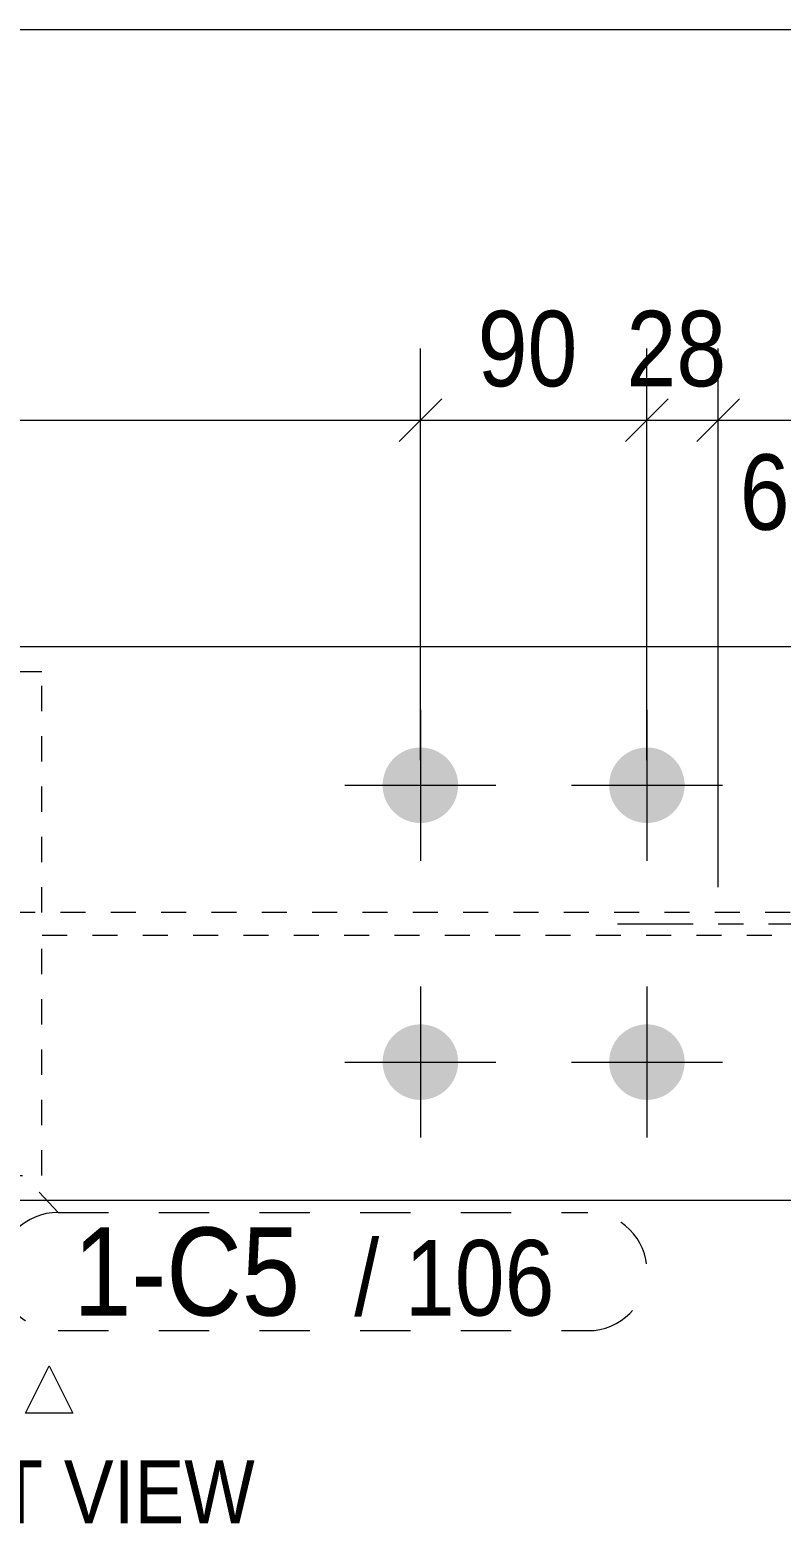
# Model space of a CAD drawing. Header units: millimetres. Extents: x 2 to 579, y 1 to 825.
# Drawn here: x 276.3 to 306.2, y 765.6 to 825 of the extents above; entities that cross this region are included whole.
import ezdxf

# ---------------------------------------------------------------- set-up
doc = ezdxf.new("R2010")
doc.units = ezdxf.units.MM
for name, pattern in [('XKITLINE00', [0]), ('XKITLINE01', [4, 1, -1, 1, -1]), ('XKITLINE02', [4, 2, -2]), ('XKITLINE03', [6, 3, -1, 1, -1])]:
    doc.linetypes.add(name, pattern=pattern)
for name, color, linetype, lineweight in [('Bolt', 3, 'Continuous', 0), ('Dimensions', 7, 'Continuous', 0), ('DrawingSheet', 5, 'Continuous', 0), ('OtherObjectType', 7, 'Continuous', 0), ('Part', 2, 'Continuous', 0), ('PartMark', 7, 'Continuous', 0)]:
    doc.layers.add(name, color=color, linetype=linetype, lineweight=lineweight)
doc.styles.add('ARIAL', font='ARIAL.TTF')

# ---------------------------------------------------------------- blocks, each defined once
blk = doc.blocks.new('*A53')
at = {"layer": 'Bolt'}
for points in [[(291.877, 796.489), (291.913, 796.487), (291.95, 796.485), (291.987, 796.482), (292.023, 796.478), (292.06, 796.473), (292.096, 796.467), (292.132, 796.46), (292.168, 796.453), (292.204, 796.444), (292.24, 796.435), (292.275, 796.425), (292.31, 796.414), (292.345, 796.402), (292.38, 796.389), (292.414, 796.375), (292.448, 796.361), (292.481, 796.345), (292.514, 796.329), (292.547, 796.312), (292.579, 796.294), (292.611, 796.276), (292.642, 796.256), (292.673, 796.236), (292.703, 796.216), (292.733, 796.194), (292.763, 796.172), (292.791, 796.149), (292.82, 796.125), (292.847, 796.101), (292.874, 796.076), (292.9, 796.05), (292.926, 796.024), (292.951, 795.997), (292.976, 795.969), (292.999, 795.941), (293.022, 795.912), (293.045, 795.883), (293.066, 795.853), (293.087, 795.823), (293.107, 795.792), (293.126, 795.76), (293.145, 795.729), (293.163, 795.696), (293.18, 795.664), (293.196, 795.631), (293.211, 795.597), (293.226, 795.563), (293.239, 795.529), (293.252, 795.495), (293.264, 795.46), (293.275, 795.425), (293.285, 795.389), (293.295, 795.354), (293.303, 795.318), (293.311, 795.282), (293.318, 795.246), (293.324, 795.209), (293.328, 795.173), (293.333, 795.136), (293.336, 795.1), (293.338, 795.063), (293.339, 795.026), (293.34, 794.989), (293.339, 794.952), (293.338, 794.916), (293.336, 794.879), (293.333, 794.842), (293.328, 794.806), (293.324, 794.769), (293.318, 794.733), (293.311, 794.697), (293.303, 794.661), (293.295, 794.625), (293.285, 794.589), (293.275, 794.554), (293.264, 794.519), (293.252, 794.484), (293.239, 794.449), (293.226, 794.415), (293.211, 794.381), (293.196, 794.348), (293.18, 794.315), (293.163, 794.282), (293.145, 794.25), (293.126, 794.218), (293.107, 794.187), (293.087, 794.156), (293.066, 794.126), (293.045, 794.096), (293.022, 794.066), (292.999, 794.038), (292.976, 794.009), (292.951, 793.982), (292.926, 793.955), (292.9, 793.929), (292.874, 793.903), (292.847, 793.878), (292.82, 793.853), (292.791, 793.83), (292.763, 793.807), (292.733, 793.784), (292.703, 793.763), (292.673, 793.742), (292.642, 793.722), (292.611, 793.703), (292.579, 793.684), (292.547, 793.666), (292.514, 793.649), (292.481, 793.633), (292.448, 793.618), (292.414, 793.603), (292.38, 793.59), (292.345, 793.577), (292.31, 793.565), (292.275, 793.554), (292.24, 793.544), (292.204, 793.534), (292.168, 793.526), (292.132, 793.518), (292.096, 793.511), (292.06, 793.505), (292.023, 793.501), (291.987, 793.496), (291.95, 793.493), (291.913, 793.491), (291.877, 793.49), (291.84, 793.489), (291.803, 793.49), (291.766, 793.491), (291.729, 793.493), (291.693, 793.496), (291.656, 793.501), (291.62, 793.505), (291.583, 793.511), (291.547, 793.518), (291.511, 793.526), (291.475, 793.534), (291.44, 793.544), (291.404, 793.554), (291.369, 793.565), (291.334, 793.577), (291.3, 793.59), (291.266, 793.603), (291.232, 793.618), (291.198, 793.633), (291.165, 793.649), (291.133, 793.666), (291.1, 793.684), (291.069, 793.703), (291.037, 793.722), (291.006, 793.742), (290.976, 793.763), (290.946, 793.784), (290.917, 793.807), (290.888, 793.83), (290.86, 793.853), (290.832, 793.878), (290.805, 793.903), (290.779, 793.929), (290.753, 793.955), (290.728, 793.982), (290.704, 794.009), (290.68, 794.038), (290.657, 794.066), (290.635, 794.096), (290.613, 794.126), (290.593, 794.156), (290.572, 794.187), (290.553, 794.218), (290.535, 794.25), (290.517, 794.282), (290.5, 794.315), (290.484, 794.348), (290.468, 794.381), (290.454, 794.415), (290.44, 794.449), (290.427, 794.484), (290.415, 794.519), (290.404, 794.554), (290.394, 794.589), (290.385, 794.625), (290.376, 794.661), (290.369, 794.697), (290.362, 794.733), (290.356, 794.769), (290.351, 794.806), (290.347, 794.842), (290.344, 794.879), (290.342, 794.916), (290.34, 794.952), (290.34, 794.989), (290.34, 795.026), (290.342, 795.063), (290.344, 795.1), (290.347, 795.136), (290.351, 795.173), (290.356, 795.209), (290.362, 795.246), (290.369, 795.282), (290.376, 795.318), (290.385, 795.354), (290.394, 795.389), (290.404, 795.425), (290.415, 795.46), (290.427, 795.495), (290.44, 795.529), (290.454, 795.563), (290.468, 795.597), (290.484, 795.631), (290.5, 795.664), (290.517, 795.696), (290.535, 795.729), (290.553, 795.76), (290.572, 795.792), (290.593, 795.823), (290.613, 795.853), (290.635, 795.883), (290.657, 795.912), (290.68, 795.941), (290.704, 795.969), (290.728, 795.997), (290.753, 796.024), (290.779, 796.05), (290.805, 796.076), (290.832, 796.101), (290.86, 796.125), (290.888, 796.149), (290.917, 796.172), (290.946, 796.194), (290.976, 796.216), (291.006, 796.236), (291.037, 796.256), (291.069, 796.276), (291.1, 796.294), (291.133, 796.312), (291.165, 796.329), (291.198, 796.345), (291.232, 796.361), (291.266, 796.375), (291.3, 796.389), (291.334, 796.402), (291.369, 796.414), (291.404, 796.425), (291.44, 796.435), (291.475, 796.444), (291.511, 796.453), (291.547, 796.46), (291.583, 796.467), (291.62, 796.473), (291.656, 796.478), (291.693, 796.482), (291.729, 796.485), (291.766, 796.487), (291.803, 796.489), (291.84, 796.489)], [(300.877, 796.489), (300.913, 796.487), (300.95, 796.485), (300.987, 796.482), (301.023, 796.478), (301.06, 796.473), (301.096, 796.467), (301.132, 796.46), (301.168, 796.453), (301.204, 796.444), (301.24, 796.435), (301.275, 796.425), (301.31, 796.414), (301.345, 796.402), (301.38, 796.389), (301.414, 796.375), (301.448, 796.361), (301.481, 796.345), (301.514, 796.329), (301.547, 796.312), (301.579, 796.294), (301.611, 796.276), (301.642, 796.256), (301.673, 796.236), (301.703, 796.216), (301.733, 796.194), (301.763, 796.172), (301.791, 796.149), (301.82, 796.125), (301.847, 796.101), (301.874, 796.076), (301.9, 796.05), (301.926, 796.024), (301.951, 795.997), (301.976, 795.969), (301.999, 795.941), (302.022, 795.912), (302.045, 795.883), (302.066, 795.853), (302.087, 795.823), (302.107, 795.792), (302.126, 795.76), (302.145, 795.729), (302.163, 795.696), (302.18, 795.664), (302.196, 795.631), (302.211, 795.597), (302.226, 795.563), (302.239, 795.529), (302.252, 795.495), (302.264, 795.46), (302.275, 795.425), (302.285, 795.389), (302.295, 795.354), (302.303, 795.318), (302.311, 795.282), (302.318, 795.246), (302.324, 795.209), (302.328, 795.173), (302.333, 795.136), (302.336, 795.1), (302.338, 795.063), (302.339, 795.026), (302.34, 794.989), (302.339, 794.952), (302.338, 794.916), (302.336, 794.879), (302.333, 794.842), (302.328, 794.806), (302.324, 794.769), (302.318, 794.733), (302.311, 794.697), (302.303, 794.661), (302.295, 794.625), (302.285, 794.589), (302.275, 794.554), (302.264, 794.519), (302.252, 794.484), (302.239, 794.449), (302.226, 794.415), (302.211, 794.381), (302.196, 794.348), (302.18, 794.315), (302.163, 794.282), (302.145, 794.25), (302.126, 794.218), (302.107, 794.187), (302.087, 794.156), (302.066, 794.126), (302.045, 794.096), (302.022, 794.066), (301.999, 794.038), (301.976, 794.009), (301.951, 793.982), (301.926, 793.955), (301.9, 793.929), (301.874, 793.903), (301.847, 793.878), (301.82, 793.853), (301.791, 793.83), (301.763, 793.807), (301.733, 793.784), (301.703, 793.763), (301.673, 793.742), (301.642, 793.722), (301.611, 793.703), (301.579, 793.684), (301.547, 793.666), (301.514, 793.649), (301.481, 793.633), (301.448, 793.618), (301.414, 793.603), (301.38, 793.59), (301.345, 793.577), (301.31, 793.565), (301.275, 793.554), (301.24, 793.544), (301.204, 793.534), (301.168, 793.526), (301.132, 793.518), (301.096, 793.511), (301.06, 793.505), (301.023, 793.501), (300.987, 793.496), (300.95, 793.493), (300.913, 793.491), (300.877, 793.49), (300.84, 793.489), (300.803, 793.49), (300.766, 793.491), (300.729, 793.493), (300.693, 793.496), (300.656, 793.501), (300.62, 793.505), (300.583, 793.511), (300.547, 793.518), (300.511, 793.526), (300.475, 793.534), (300.44, 793.544), (300.404, 793.554), (300.369, 793.565), (300.334, 793.577), (300.3, 793.59), (300.266, 793.603), (300.232, 793.618), (300.198, 793.633), (300.165, 793.649), (300.133, 793.666), (300.1, 793.684), (300.069, 793.703), (300.037, 793.722), (300.006, 793.742), (299.976, 793.763), (299.946, 793.784), (299.917, 793.807), (299.888, 793.83), (299.86, 793.853), (299.832, 793.878), (299.805, 793.903), (299.779, 793.929), (299.753, 793.955), (299.728, 793.982), (299.704, 794.009), (299.68, 794.038), (299.657, 794.066), (299.635, 794.096), (299.613, 794.126), (299.593, 794.156), (299.572, 794.187), (299.553, 794.218), (299.535, 794.25), (299.517, 794.282), (299.5, 794.315), (299.484, 794.348), (299.468, 794.381), (299.454, 794.415), (299.44, 794.449), (299.427, 794.484), (299.415, 794.519), (299.404, 794.554), (299.394, 794.589), (299.385, 794.625), (299.376, 794.661), (299.369, 794.697), (299.362, 794.733), (299.356, 794.769), (299.351, 794.806), (299.347, 794.842), (299.344, 794.879), (299.342, 794.916), (299.34, 794.952), (299.34, 794.989), (299.34, 795.026), (299.342, 795.063), (299.344, 795.1), (299.347, 795.136), (299.351, 795.173), (299.356, 795.209), (299.362, 795.246), (299.369, 795.282), (299.376, 795.318), (299.385, 795.354), (299.394, 795.389), (299.404, 795.425), (299.415, 795.46), (299.427, 795.495), (299.44, 795.529), (299.454, 795.563), (299.468, 795.597), (299.484, 795.631), (299.5, 795.664), (299.517, 795.696), (299.535, 795.729), (299.553, 795.76), (299.572, 795.792), (299.593, 795.823), (299.613, 795.853), (299.635, 795.883), (299.657, 795.912), (299.68, 795.941), (299.704, 795.969), (299.728, 795.997), (299.753, 796.024), (299.779, 796.05), (299.805, 796.076), (299.832, 796.101), (299.86, 796.125), (299.888, 796.149), (299.917, 796.172), (299.946, 796.194), (299.976, 796.216), (300.006, 796.236), (300.037, 796.256), (300.069, 796.276), (300.1, 796.294), (300.133, 796.312), (300.165, 796.329), (300.198, 796.345), (300.232, 796.361), (300.266, 796.375), (300.3, 796.389), (300.334, 796.402), (300.369, 796.414), (300.404, 796.425), (300.44, 796.435), (300.475, 796.444), (300.511, 796.453), (300.547, 796.46), (300.583, 796.467), (300.62, 796.473), (300.656, 796.478), (300.693, 796.482), (300.729, 796.485), (300.766, 796.487), (300.803, 796.489), (300.84, 796.489)], [(291.877, 785.489), (291.913, 785.487), (291.95, 785.485), (291.987, 785.482), (292.023, 785.478), (292.06, 785.473), (292.096, 785.467), (292.132, 785.46), (292.168, 785.453), (292.204, 785.444), (292.24, 785.435), (292.275, 785.425), (292.31, 785.414), (292.345, 785.402), (292.38, 785.389), (292.414, 785.375), (292.448, 785.361), (292.481, 785.345), (292.514, 785.329), (292.547, 785.312), (292.579, 785.294), (292.611, 785.276), (292.642, 785.256), (292.673, 785.236), (292.703, 785.216), (292.733, 785.194), (292.763, 785.172), (292.791, 785.149), (292.82, 785.125), (292.847, 785.101), (292.874, 785.076), (292.9, 785.05), (292.926, 785.024), (292.951, 784.997), (292.976, 784.969), (292.999, 784.941), (293.022, 784.912), (293.045, 784.883), (293.066, 784.853), (293.087, 784.823), (293.107, 784.792), (293.126, 784.76), (293.145, 784.729), (293.163, 784.696), (293.18, 784.664), (293.196, 784.631), (293.211, 784.597), (293.226, 784.563), (293.239, 784.529), (293.252, 784.495), (293.264, 784.46), (293.275, 784.425), (293.285, 784.389), (293.295, 784.354), (293.303, 784.318), (293.311, 784.282), (293.318, 784.246), (293.324, 784.209), (293.328, 784.173), (293.333, 784.136), (293.336, 784.1), (293.338, 784.063), (293.339, 784.026), (293.34, 783.989), (293.339, 783.952), (293.338, 783.916), (293.336, 783.879), (293.333, 783.842), (293.328, 783.806), (293.324, 783.769), (293.318, 783.733), (293.311, 783.697), (293.303, 783.661), (293.295, 783.625), (293.285, 783.589), (293.275, 783.554), (293.264, 783.519), (293.252, 783.484), (293.239, 783.449), (293.226, 783.415), (293.211, 783.381), (293.196, 783.348), (293.18, 783.315), (293.163, 783.282), (293.145, 783.25), (293.126, 783.218), (293.107, 783.187), (293.087, 783.156), (293.066, 783.126), (293.045, 783.096), (293.022, 783.066), (292.999, 783.038), (292.976, 783.009), (292.951, 782.982), (292.926, 782.955), (292.9, 782.929), (292.874, 782.903), (292.847, 782.878), (292.82, 782.853), (292.791, 782.83), (292.763, 782.807), (292.733, 782.784), (292.703, 782.763), (292.673, 782.742), (292.642, 782.722), (292.611, 782.703), (292.579, 782.684), (292.547, 782.666), (292.514, 782.649), (292.481, 782.633), (292.448, 782.618), (292.414, 782.603), (292.38, 782.59), (292.345, 782.577), (292.31, 782.565), (292.275, 782.554), (292.24, 782.544), (292.204, 782.534), (292.168, 782.526), (292.132, 782.518), (292.096, 782.511), (292.06, 782.505), (292.023, 782.501), (291.987, 782.496), (291.95, 782.493), (291.913, 782.491), (291.877, 782.49), (291.84, 782.489), (291.803, 782.49), (291.766, 782.491), (291.729, 782.493), (291.693, 782.496), (291.656, 782.501), (291.62, 782.505), (291.583, 782.511), (291.547, 782.518), (291.511, 782.526), (291.475, 782.534), (291.44, 782.544), (291.404, 782.554), (291.369, 782.565), (291.334, 782.577), (291.3, 782.59), (291.266, 782.603), (291.232, 782.618), (291.198, 782.633), (291.165, 782.649), (291.133, 782.666), (291.1, 782.684), (291.069, 782.703), (291.037, 782.722), (291.006, 782.742), (290.976, 782.763), (290.946, 782.784), (290.917, 782.807), (290.888, 782.83), (290.86, 782.853), (290.832, 782.878), (290.805, 782.903), (290.779, 782.929), (290.753, 782.955), (290.728, 782.982), (290.704, 783.009), (290.68, 783.038), (290.657, 783.066), (290.635, 783.096), (290.613, 783.126), (290.593, 783.156), (290.572, 783.187), (290.553, 783.218), (290.535, 783.25), (290.517, 783.282), (290.5, 783.315), (290.484, 783.348), (290.468, 783.381), (290.454, 783.415), (290.44, 783.449), (290.427, 783.484), (290.415, 783.519), (290.404, 783.554), (290.394, 783.589), (290.385, 783.625), (290.376, 783.661), (290.369, 783.697), (290.362, 783.733), (290.356, 783.769), (290.351, 783.806), (290.347, 783.842), (290.344, 783.879), (290.342, 783.916), (290.34, 783.952), (290.34, 783.989), (290.34, 784.026), (290.342, 784.063), (290.344, 784.1), (290.347, 784.136), (290.351, 784.173), (290.356, 784.209), (290.362, 784.246), (290.369, 784.282), (290.376, 784.318), (290.385, 784.354), (290.394, 784.389), (290.404, 784.425), (290.415, 784.46), (290.427, 784.495), (290.44, 784.529), (290.454, 784.563), (290.468, 784.597), (290.484, 784.631), (290.5, 784.664), (290.517, 784.696), (290.535, 784.729), (290.553, 784.76), (290.572, 784.792), (290.593, 784.823), (290.613, 784.853), (290.635, 784.883), (290.657, 784.912), (290.68, 784.941), (290.704, 784.969), (290.728, 784.997), (290.753, 785.024), (290.779, 785.05), (290.805, 785.076), (290.832, 785.101), (290.86, 785.125), (290.888, 785.149), (290.917, 785.172), (290.946, 785.194), (290.976, 785.216), (291.006, 785.236), (291.037, 785.256), (291.069, 785.276), (291.1, 785.294), (291.133, 785.312), (291.165, 785.329), (291.198, 785.345), (291.232, 785.361), (291.266, 785.375), (291.3, 785.389), (291.334, 785.402), (291.369, 785.414), (291.404, 785.425), (291.44, 785.435), (291.475, 785.444), (291.511, 785.453), (291.547, 785.46), (291.583, 785.467), (291.62, 785.473), (291.656, 785.478), (291.693, 785.482), (291.729, 785.485), (291.766, 785.487), (291.803, 785.489), (291.84, 785.489)], [(300.877, 785.489), (300.913, 785.487), (300.95, 785.485), (300.987, 785.482), (301.023, 785.478), (301.06, 785.473), (301.096, 785.467), (301.132, 785.46), (301.168, 785.453), (301.204, 785.444), (301.24, 785.435), (301.275, 785.425), (301.31, 785.414), (301.345, 785.402), (301.38, 785.389), (301.414, 785.375), (301.448, 785.361), (301.481, 785.345), (301.514, 785.329), (301.547, 785.312), (301.579, 785.294), (301.611, 785.276), (301.642, 785.256), (301.673, 785.236), (301.703, 785.216), (301.733, 785.194), (301.763, 785.172), (301.791, 785.149), (301.82, 785.125), (301.847, 785.101), (301.874, 785.076), (301.9, 785.05), (301.926, 785.024), (301.951, 784.997), (301.976, 784.969), (301.999, 784.941), (302.022, 784.912), (302.045, 784.883), (302.066, 784.853), (302.087, 784.823), (302.107, 784.792), (302.126, 784.76), (302.145, 784.729), (302.163, 784.696), (302.18, 784.664), (302.196, 784.631), (302.211, 784.597), (302.226, 784.563), (302.239, 784.529), (302.252, 784.495), (302.264, 784.46), (302.275, 784.425), (302.285, 784.389), (302.295, 784.354), (302.303, 784.318), (302.311, 784.282), (302.318, 784.246), (302.324, 784.209), (302.328, 784.173), (302.333, 784.136), (302.336, 784.1), (302.338, 784.063), (302.339, 784.026), (302.34, 783.989), (302.339, 783.952), (302.338, 783.916), (302.336, 783.879), (302.333, 783.842), (302.328, 783.806), (302.324, 783.769), (302.318, 783.733), (302.311, 783.697), (302.303, 783.661), (302.295, 783.625), (302.285, 783.589), (302.275, 783.554), (302.264, 783.519), (302.252, 783.484), (302.239, 783.449), (302.226, 783.415), (302.211, 783.381), (302.196, 783.348), (302.18, 783.315), (302.163, 783.282), (302.145, 783.25), (302.126, 783.218), (302.107, 783.187), (302.087, 783.156), (302.066, 783.126), (302.045, 783.096), (302.022, 783.066), (301.999, 783.038), (301.976, 783.009), (301.951, 782.982), (301.926, 782.955), (301.9, 782.929), (301.874, 782.903), (301.847, 782.878), (301.82, 782.853), (301.791, 782.83), (301.763, 782.807), (301.733, 782.784), (301.703, 782.763), (301.673, 782.742), (301.642, 782.722), (301.611, 782.703), (301.579, 782.684), (301.547, 782.666), (301.514, 782.649), (301.481, 782.633), (301.448, 782.618), (301.414, 782.603), (301.38, 782.59), (301.345, 782.577), (301.31, 782.565), (301.275, 782.554), (301.24, 782.544), (301.204, 782.534), (301.168, 782.526), (301.132, 782.518), (301.096, 782.511), (301.06, 782.505), (301.023, 782.501), (300.987, 782.496), (300.95, 782.493), (300.913, 782.491), (300.877, 782.49), (300.84, 782.489), (300.803, 782.49), (300.766, 782.491), (300.729, 782.493), (300.693, 782.496), (300.656, 782.501), (300.62, 782.505), (300.583, 782.511), (300.547, 782.518), (300.511, 782.526), (300.475, 782.534), (300.44, 782.544), (300.404, 782.554), (300.369, 782.565), (300.334, 782.577), (300.3, 782.59), (300.266, 782.603), (300.232, 782.618), (300.198, 782.633), (300.165, 782.649), (300.133, 782.666), (300.1, 782.684), (300.069, 782.703), (300.037, 782.722), (300.006, 782.742), (299.976, 782.763), (299.946, 782.784), (299.917, 782.807), (299.888, 782.83), (299.86, 782.853), (299.832, 782.878), (299.805, 782.903), (299.779, 782.929), (299.753, 782.955), (299.728, 782.982), (299.704, 783.009), (299.68, 783.038), (299.657, 783.066), (299.635, 783.096), (299.613, 783.126), (299.593, 783.156), (299.572, 783.187), (299.553, 783.218), (299.535, 783.25), (299.517, 783.282), (299.5, 783.315), (299.484, 783.348), (299.468, 783.381), (299.454, 783.415), (299.44, 783.449), (299.427, 783.484), (299.415, 783.519), (299.404, 783.554), (299.394, 783.589), (299.385, 783.625), (299.376, 783.661), (299.369, 783.697), (299.362, 783.733), (299.356, 783.769), (299.351, 783.806), (299.347, 783.842), (299.344, 783.879), (299.342, 783.916), (299.34, 783.952), (299.34, 783.989), (299.34, 784.026), (299.342, 784.063), (299.344, 784.1), (299.347, 784.136), (299.351, 784.173), (299.356, 784.209), (299.362, 784.246), (299.369, 784.282), (299.376, 784.318), (299.385, 784.354), (299.394, 784.389), (299.404, 784.425), (299.415, 784.46), (299.427, 784.495), (299.44, 784.529), (299.454, 784.563), (299.468, 784.597), (299.484, 784.631), (299.5, 784.664), (299.517, 784.696), (299.535, 784.729), (299.553, 784.76), (299.572, 784.792), (299.593, 784.823), (299.613, 784.853), (299.635, 784.883), (299.657, 784.912), (299.68, 784.941), (299.704, 784.969), (299.728, 784.997), (299.753, 785.024), (299.779, 785.05), (299.805, 785.076), (299.832, 785.101), (299.86, 785.125), (299.888, 785.149), (299.917, 785.172), (299.946, 785.194), (299.976, 785.216), (300.006, 785.236), (300.037, 785.256), (300.069, 785.276), (300.1, 785.294), (300.133, 785.312), (300.165, 785.329), (300.198, 785.345), (300.232, 785.361), (300.266, 785.375), (300.3, 785.389), (300.334, 785.402), (300.369, 785.414), (300.404, 785.425), (300.44, 785.435), (300.475, 785.444), (300.511, 785.453), (300.547, 785.46), (300.583, 785.467), (300.62, 785.473), (300.656, 785.478), (300.693, 785.482), (300.729, 785.485), (300.766, 785.487), (300.803, 785.489), (300.84, 785.489)]]:
    blk.add_hatch(color=3, dxfattribs=at).paths.add_polyline_path(points, flags=17)
at = {"layer": 'Bolt', "color": 3, "linetype": 'XKITLINE00', "lineweight": 0}
for p, q in [((291.84, 797.989), (291.84, 791.989)), ((300.84, 797.989), (300.84, 791.989)), ((288.84, 794.989), (294.84, 794.989)), ((297.84, 794.989), (303.84, 794.989)), ((291.84, 786.989), (291.84, 780.989)), ((300.84, 786.989), (300.84, 780.989)), ((288.84, 783.989), (294.84, 783.989)), ((297.84, 783.989), (303.84, 783.989))]:
    blk.add_line(p, q, dxfattribs=at)
blk = doc.blocks.new('*A56')
at = {"layer": 'Part', "color": 2, "linetype": 'XKITLINE00', "lineweight": 0}
for p, q in [((344.745, 800.489), (211.743, 800.489)), ((344.745, 778.489), (211.743, 778.489))]:
    blk.add_line(p, q, dxfattribs=at)
blk = doc.blocks.new('*A57')
at = {"layer": 'Part'}
blk.add_hatch(color=2, dxfattribs=at).paths.add_polyline_path([(312.052, 790.889), (313.652, 790.889), (312.852, 789.489)], flags=17)
at = {"layer": 'Part', "color": 7, "linetype": 'XKITLINE01', "lineweight": 0}
for p, q in [((276.801, 799.489), (271.024, 799.489)), ((275.018, 779.489), (275.018, 799.489)), ((276.801, 789.939), (276.801, 799.489)), ((332.32, 799.489), (326.543, 799.489)), ((330.537, 799.489), (330.537, 789.939)), ((332.32, 779.489), (332.32, 799.489)), ((330.537, 789.939), (272.807, 789.939)), ((272.807, 789.039), (330.537, 789.039)), ((276.801, 779.489), (276.801, 789.039)), ((330.537, 789.039), (330.537, 779.489)), ((271.024, 779.489), (276.801, 779.489)), ((326.543, 779.489), (332.32, 779.489))]:
    blk.add_line(p, q, dxfattribs=at)
at = {"layer": 'Part', "color": 2, "linetype": 'XKITLINE00', "lineweight": 0}
for p, q in [((312.852, 789.489), (312.052, 790.889)), ((312.052, 790.889), (313.652, 790.889)), ((313.652, 790.889), (312.852, 789.489))]:
    blk.add_line(p, q, dxfattribs=at)
at = {"layer": 'Part', "color": 7, "linetype": 'XKITLINE03', "lineweight": 0}
blk.add_line((299.675, 789.489), (309.86, 789.489), dxfattribs=at)
at = {"layer": 'Part', "color": 2, "linetype": 'XKITLINE00', "lineweight": 0}
blk.add_circle((312.852, 790.389), 1, dxfattribs=at)
blk = doc.blocks.new('*A70')
at = {"layer": 'DrawingSheet', "color": 5, "linetype": 'XKITLINE00', "lineweight": 0}
blk.add_line((579, 825), (5, 825), dxfattribs=at)
blk = doc.blocks.new('*A171')
at = {"layer": 'Dimensions', "color": 7, "linetype": 'XKITLINE00', "lineweight": 0}
for p, q in [((252.84, 795.989), (252.84, 812.339)), ((291.84, 795.989), (291.84, 812.339)), ((253.688, 810.338), (251.991, 808.641)), ((292.688, 810.338), (290.991, 808.641)), ((252.84, 809.489), (291.84, 809.489))]:
    blk.add_line(p, q, dxfattribs=at)
at = {"layer": 'Dimensions', "color": 3}
for p in [(252.84, 809.489), (291.84, 809.489)]:
    blk.add_point(p, dxfattribs=at)
at = {"layer": 'Dimensions', "color": 3, "style": 'ARIAL', "width": 0.85}
blk.add_text('390', height=3, dxfattribs=at).set_placement((269.002, 810.839))
blk = doc.blocks.new('*A172')
at = {"layer": 'Dimensions', "color": 7, "linetype": 'XKITLINE00', "lineweight": 0}
for p, q in [((291.84, 795.989), (291.84, 812.339)), ((300.84, 795.989), (300.84, 812.339)), ((292.688, 810.338), (290.991, 808.641)), ((301.688, 810.338), (299.991, 808.641)), ((291.84, 809.489), (300.84, 809.489))]:
    blk.add_line(p, q, dxfattribs=at)
at = {"layer": 'Dimensions', "color": 3}
for p in [(291.84, 809.489), (300.84, 809.489)]:
    blk.add_point(p, dxfattribs=at)
at = {"layer": 'Dimensions', "color": 3, "style": 'ARIAL', "width": 0.85}
blk.add_text('90', height=3, dxfattribs=at).set_placement((294.115, 810.839))
blk = doc.blocks.new('*A173')
at = {"layer": 'Dimensions', "color": 7, "linetype": 'XKITLINE00', "lineweight": 0}
for p, q in [((300.84, 795.989), (300.84, 812.339)), ((303.669, 790.939), (303.669, 812.339)), ((301.688, 810.338), (299.991, 808.641)), ((304.517, 810.338), (302.82, 808.641)), ((300.84, 809.489), (303.669, 809.489))]:
    blk.add_line(p, q, dxfattribs=at)
at = {"layer": 'Dimensions', "color": 3}
for p in [(300.84, 809.489), (303.669, 809.489)]:
    blk.add_point(p, dxfattribs=at)
at = {"layer": 'Dimensions', "color": 3, "style": 'ARIAL', "width": 0.85}
blk.add_text('28', height=3, dxfattribs=at).set_placement((300.029, 810.839))
blk = doc.blocks.new('*A174')
at = {"layer": 'Dimensions', "color": 7, "linetype": 'XKITLINE00', "lineweight": 0}
for p, q in [((303.669, 790.939), (303.669, 811.889)), ((309.84, 795.989), (309.84, 811.889)), ((304.517, 810.338), (302.82, 808.641)), ((310.688, 810.338), (308.991, 808.641)), ((303.669, 809.489), (309.84, 809.489))]:
    blk.add_line(p, q, dxfattribs=at)
at = {"layer": 'Dimensions', "color": 3}
for p in [(303.669, 809.489), (309.84, 809.489)]:
    blk.add_point(p, dxfattribs=at)
at = {"layer": 'Dimensions', "color": 3, "style": 'ARIAL', "width": 0.85}
blk.add_text('62', height=3, dxfattribs=at).set_placement((304.529, 805.139))
blk = doc.blocks.new('*A183')
at = {"layer": 'PartMark', "color": 7, "linetype": 'XKITLINE02', "lineweight": 0}
for p, q in [((273.947, 781.732), (277.447, 778.02)), ((277.447, 778.02), (298.499, 778.02)), ((277.447, 773.32), (298.499, 773.32))]:
    blk.add_line(p, q, dxfattribs=at)
for centre, start, end in [((277.447, 775.67), 90, 270), ((298.499, 775.67), 270, 90)]:
    blk.add_arc(centre, 2.35, start, end, dxfattribs=at)
at = {"layer": 'PartMark', "color": 1, "style": 'ARIAL', "width": 0.85}
blk.add_text('1-C5', height=3.5, dxfattribs=at).set_placement((278.047, 773.92))
at = {"layer": 'PartMark', "color": 3, "style": 'ARIAL', "width": 0.85}
for s, p in [('/', (289.212, 773.92)), ('106', (291.224, 773.92))]:
    blk.add_text(s, height=3, dxfattribs=at).set_placement(p)
blk = doc.blocks.new('*A185')
at = {"layer": 'OtherObjectType', "color": 7, "linetype": 'XKITLINE00', "lineweight": 0}
for p, q in [((276.149, 770.045), (277.087, 771.92)), ((277.087, 771.92), (278.024, 770.045)), ((277.087, 771.92), (277.087, 771.92)), ((278.024, 770.045), (276.149, 770.045))]:
    blk.add_line(p, q, dxfattribs=at)
at = {"layer": 'OtherObjectType', "color": 7, "style": 'ARIAL', "width": 0.85}
blk.add_text('FRONT VIEW', height=2.5, dxfattribs=at).set_placement((266.623, 765.67))

msp = doc.modelspace()

# ---------------------------------------------------------------- block references
at = {"lineweight": 0}
for name in ['*A70', '*A171', '*A172', '*A173', '*A174', '*A56', '*A53', '*A183']:
    msp.add_blockref(name, (0, 0), dxfattribs=at)
at = {"layer": 'OtherObjectType', "lineweight": 0}
msp.add_blockref('*A185', (0, 0), dxfattribs=at)
at = {"layer": 'Part', "lineweight": 0}
msp.add_blockref('*A57', (0, 0), dxfattribs=at)

doc.saveas('drawing.dxf')
